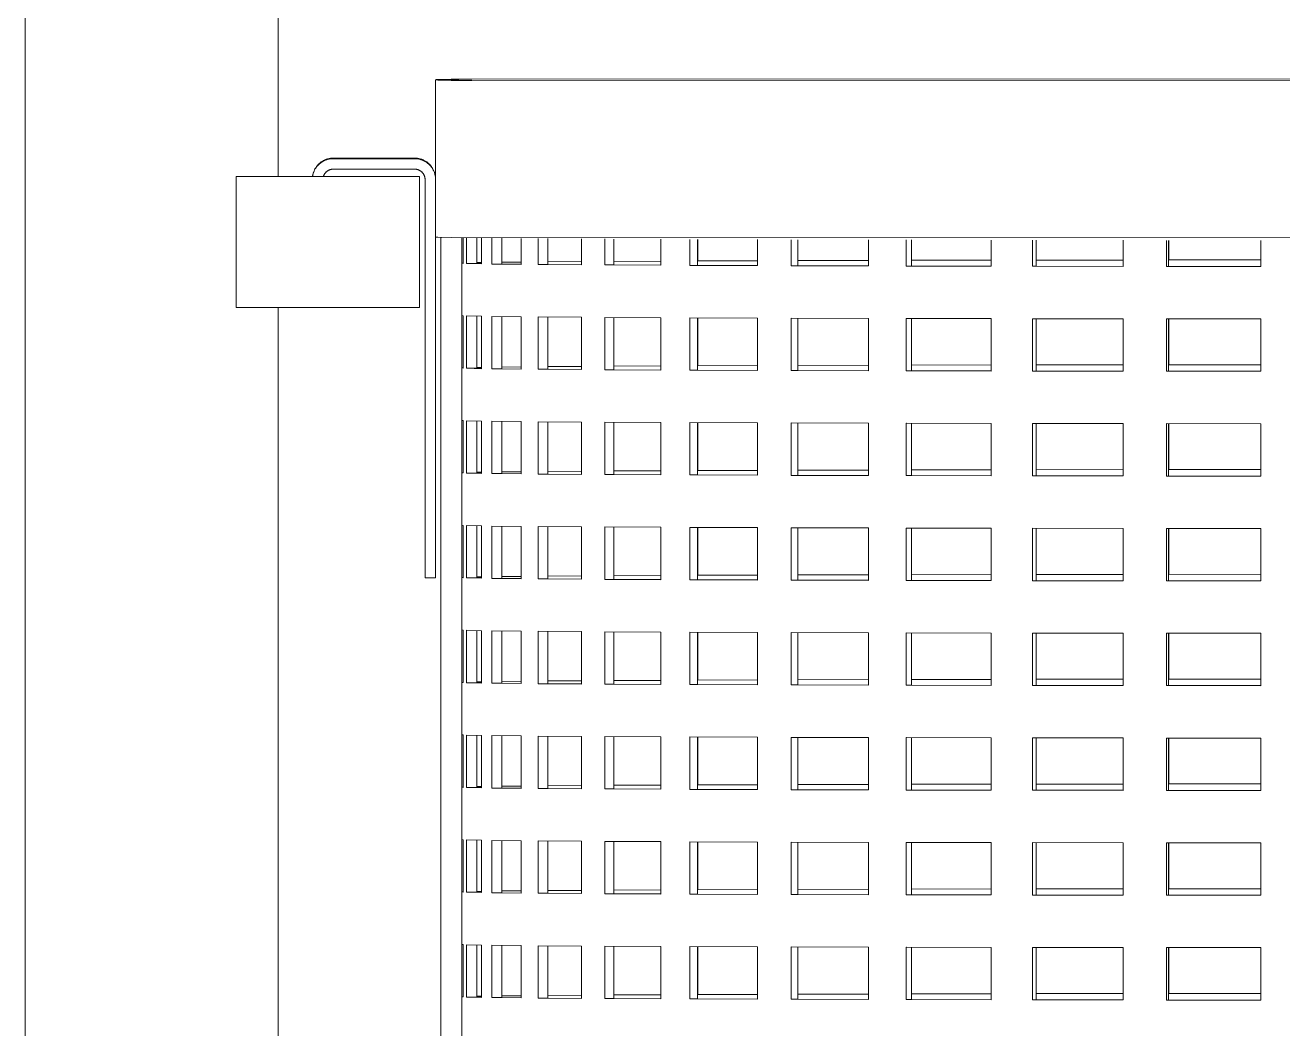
# Model space of a CAD drawing. Header units: inches. Extents: x -12 to 136, y -5 to 104.
# Drawn here: x -4.65 to 4.79, y 78.29 to 85.83 of the extents above; entities that cross this region are included whole.
import ezdxf

# ---------------------------------------------------------------- set-up
doc = ezdxf.new("R2010")
doc.units = ezdxf.units.IN
doc.layers.add('ZANO_R', color=7, linetype='Continuous', lineweight=0)

msp = doc.modelspace()

# ---------------------------------------------------------------- linework, layer by layer
at = {"layer": 'ZANO_R'}
for p, q in [((-4.65375, 82.31088), (-4.65375, 87.41427)), ((-2.75216, 86.60083), (-2.75216, 84.69772)), ((-1.57101, 85.42378), (-1.5708, 85.42392)), ((-1.57101, 85.42363), (-1.57101, 85.42378)), ((-1.57101, 85.42378), (-1.41353, 85.42378)), ((-1.41353, 85.42364), (-1.57101, 85.42363)), ((-1.57101, 85.42363), (-1.57101, 84.67698)), ((-1.5708, 85.42349), (-1.57101, 85.42363)), ((-1.5708, 85.42392), (-1.57037, 85.42407)), ((-1.57037, 85.42335), (-1.5708, 85.42349)), ((-1.57037, 85.42407), (-1.56973, 85.42421)), ((-1.56973, 85.42321), (-1.57037, 85.42335)), ((-1.56973, 85.42421), (-1.56888, 85.42435)), ((-1.56888, 85.42307), (-1.56973, 85.42321)), ((-1.56888, 85.42435), (-1.56781, 85.42449)), ((-1.56781, 85.42292), (-1.56888, 85.42307)), ((-1.56781, 85.42449), (-1.56652, 85.42464)), ((-1.56652, 85.42278), (-1.56781, 85.42292)), ((-1.56652, 85.42464), (-1.56329, 85.42492)), ((-1.56329, 85.42249), (-1.56652, 85.42278)), ((-1.56329, 85.42492), (-1.55417, 85.4255)), ((-1.55417, 85.42191), (-1.56329, 85.42249)), ((-1.55417, 85.4255), (-1.45259, 85.42844)), ((-1.45259, 85.41897), (-1.55417, 85.42191)), ((-1.45259, 85.42844), (11.72561, 85.43314)), ((11.72561, 85.41428), (-1.45259, 85.41897)), ((-1.41353, 85.42378), (-1.41332, 85.42392)), ((-1.41353, 85.42364), (-1.41353, 85.42378)), ((-1.41332, 85.4235), (-1.41353, 85.42364)), ((-1.41332, 85.42392), (-1.41291, 85.42406)), ((-1.41291, 85.42336), (-1.41332, 85.4235)), ((-1.41291, 85.42406), (-1.41228, 85.4242)), ((-1.41228, 85.42322), (-1.41291, 85.42336)), ((-1.41228, 85.4242), (-1.41145, 85.42434)), ((-1.41145, 85.42308), (-1.41228, 85.42322)), ((-1.41145, 85.42434), (-1.4104, 85.42447)), ((-1.4104, 85.42294), (-1.41145, 85.42308)), ((-1.4104, 85.42447), (-1.40915, 85.42461)), ((-1.40915, 85.4228), (-1.4104, 85.42294)), ((-1.40915, 85.42461), (-1.40599, 85.4249)), ((-1.40599, 85.42252), (-1.40915, 85.4228)), ((-1.40599, 85.4249), (-1.39707, 85.42546)), ((-1.39707, 85.42196), (-1.40599, 85.42252)), ((-1.39707, 85.42546), (-1.29781, 85.42833)), ((-1.29781, 85.41908), (-1.39707, 85.42196)), ((-1.29781, 85.42833), (11.57916, 85.43292)), ((11.57916, 85.41449), (-1.29781, 85.41908)), ((-2.35498, 84.83452), (-2.36036, 84.83387)), ((-2.34958, 84.83498), (-2.35498, 84.83452)), ((-2.34417, 84.83526), (-2.34958, 84.83498)), ((-2.33876, 84.83536), (-2.34417, 84.83526)), ((-1.72852, 84.83536), (-2.33876, 84.83536)), ((-2.33876, 84.83536), (-2.33876, 84.83096)), ((-1.72852, 84.83096), (-1.72852, 84.83536)), ((-1.72852, 84.83536), (-1.7231, 84.83526)), ((-1.7231, 84.83526), (-1.71769, 84.83498)), ((-1.71769, 84.83498), (-1.71229, 84.83452)), ((-1.71229, 84.83452), (-1.70691, 84.83387)), ((-2.48152, 84.74437), (-2.48372, 84.73942)), ((-2.47949, 84.74416), (-2.48185, 84.73926)), ((-2.47914, 84.74924), (-2.48152, 84.74437)), ((-2.47696, 84.74898), (-2.47949, 84.74416)), ((-2.47661, 84.75402), (-2.47914, 84.74924)), ((-2.47427, 84.75371), (-2.47696, 84.74898)), ((-2.47391, 84.75872), (-2.47661, 84.75402)), ((-2.47142, 84.75834), (-2.47427, 84.75371)), ((-2.47105, 84.76331), (-2.47391, 84.75872)), ((-2.46841, 84.76287), (-2.47142, 84.75834)), ((-2.46803, 84.76781), (-2.47105, 84.76331)), ((-2.46525, 84.76729), (-2.46841, 84.76287)), ((-2.46486, 84.7722), (-2.46803, 84.76781)), ((-2.46193, 84.77161), (-2.46525, 84.76729)), ((-2.46155, 84.77648), (-2.46486, 84.7722)), ((-2.45847, 84.7758), (-2.46193, 84.77161)), ((-2.45808, 84.78065), (-2.46155, 84.77648)), ((-2.45487, 84.77987), (-2.45847, 84.7758)), ((-2.45448, 84.78469), (-2.45808, 84.78065)), ((-2.45112, 84.78382), (-2.45487, 84.77987)), ((-2.45074, 84.78861), (-2.45448, 84.78469)), ((-2.44724, 84.78764), (-2.45112, 84.78382)), ((-2.44686, 84.79239), (-2.45074, 84.78861)), ((-2.44324, 84.79131), (-2.44724, 84.78764)), ((-2.44286, 84.79604), (-2.44686, 84.79239)), ((-2.43911, 84.79485), (-2.44324, 84.79131)), ((-2.43874, 84.79955), (-2.44286, 84.79604)), ((-2.43485, 84.79824), (-2.43911, 84.79485)), ((-2.43449, 84.80292), (-2.43874, 84.79955)), ((-2.43049, 84.80149), (-2.43485, 84.79824)), ((-2.43014, 84.80613), (-2.43449, 84.80292)), ((-2.42601, 84.80458), (-2.43049, 84.80149)), ((-2.42567, 84.8092), (-2.43014, 84.80613)), ((-2.42143, 84.80752), (-2.42601, 84.80458)), ((-2.42111, 84.81211), (-2.42567, 84.8092)), ((-2.41675, 84.81029), (-2.42143, 84.80752)), ((-2.41644, 84.81486), (-2.42111, 84.81211)), ((-2.41198, 84.8129), (-2.41675, 84.81029)), ((-2.41169, 84.81745), (-2.41644, 84.81486)), ((-2.40712, 84.81535), (-2.41198, 84.8129)), ((-2.40684, 84.81988), (-2.41169, 84.81745)), ((-2.40218, 84.81762), (-2.40712, 84.81535)), ((-2.40192, 84.82213), (-2.40684, 84.81988)), ((-2.39717, 84.81973), (-2.40218, 84.81762)), ((-2.39692, 84.82422), (-2.40192, 84.82213)), ((-2.39208, 84.82166), (-2.39717, 84.81973)), ((-2.39186, 84.82613), (-2.39692, 84.82422)), ((-2.38693, 84.82341), (-2.39208, 84.82166)), ((-2.38673, 84.82787), (-2.39186, 84.82613)), ((-2.38173, 84.82499), (-2.38693, 84.82341)), ((-2.38154, 84.82943), (-2.38673, 84.82787)), ((-2.38177, 84.73943), (-2.37951, 84.74086)), ((-2.37647, 84.82638), (-2.38173, 84.82499)), ((-2.37631, 84.83081), (-2.38154, 84.82943)), ((-2.37951, 84.74086), (-2.37719, 84.7422)), ((-2.37719, 84.7422), (-2.37484, 84.74347)), ((-2.37117, 84.82759), (-2.37647, 84.82638)), ((-2.37103, 84.83202), (-2.37631, 84.83081)), ((-2.37484, 84.74347), (-2.37244, 84.74466)), ((-2.37244, 84.74466), (-2.37, 84.74576)), ((-2.36582, 84.82862), (-2.37117, 84.82759)), ((-2.36571, 84.83303), (-2.37103, 84.83202)), ((-2.37, 84.74576), (-2.36752, 84.74678)), ((-2.36752, 84.74678), (-2.36502, 84.74771)), ((-2.36045, 84.82946), (-2.36582, 84.82862)), ((-2.36036, 84.83387), (-2.36571, 84.83303)), ((-2.36502, 84.74771), (-2.36248, 84.74856)), ((-2.36248, 84.74856), (-2.35991, 84.74933)), ((-2.35505, 84.83012), (-2.36045, 84.82946)), ((-2.35991, 84.74933), (-2.35732, 84.75)), ((-2.35732, 84.75), (-2.35471, 84.75059)), ((-2.34963, 84.83058), (-2.35505, 84.83012)), ((-2.35471, 84.75059), (-2.35208, 84.75109)), ((-2.35208, 84.75109), (-2.34943, 84.75149)), ((-2.3442, 84.83087), (-2.34963, 84.83058)), ((-2.34943, 84.75149), (-2.34678, 84.75181)), ((-2.34678, 84.75181), (-2.34411, 84.75204)), ((-2.33876, 84.83096), (-2.3442, 84.83087)), ((-2.34411, 84.75204), (-2.34144, 84.75217)), ((-2.34144, 84.75217), (-2.33876, 84.75222)), ((-2.33876, 84.83096), (-1.72852, 84.83096)), ((-1.72852, 84.75222), (-2.33876, 84.75222)), ((-1.72852, 84.83096), (-1.72314, 84.83087)), ((-1.72583, 84.75217), (-1.72852, 84.75222)), ((-1.72315, 84.75204), (-1.72583, 84.75217)), ((-1.72047, 84.75181), (-1.72315, 84.75204)), ((-1.72314, 84.83087), (-1.71777, 84.83059)), ((-1.7178, 84.75149), (-1.72047, 84.75181)), ((-1.71514, 84.75108), (-1.7178, 84.75149)), ((-1.71777, 84.83059), (-1.71242, 84.83013)), ((-1.7125, 84.75057), (-1.71514, 84.75108)), ((-1.70988, 84.74998), (-1.7125, 84.75057)), ((-1.71242, 84.83013), (-1.70708, 84.82949)), ((-1.70728, 84.7493), (-1.70988, 84.74998)), ((-1.7047, 84.74853), (-1.70728, 84.7493)), ((-1.70708, 84.82949), (-1.70176, 84.82867)), ((-1.70691, 84.83387), (-1.70156, 84.83303)), ((-1.70215, 84.74767), (-1.7047, 84.74853)), ((-1.69963, 84.74673), (-1.70215, 84.74767)), ((-1.70176, 84.82867), (-1.69648, 84.82767)), ((-1.70156, 84.83303), (-1.69623, 84.83201)), ((-1.69715, 84.7457), (-1.69963, 84.74673)), ((-1.6947, 84.74459), (-1.69715, 84.7457)), ((-1.69648, 84.82767), (-1.69124, 84.82648)), ((-1.69623, 84.83201), (-1.69095, 84.83081)), ((-1.6923, 84.74339), (-1.6947, 84.74459)), ((-1.68993, 84.74212), (-1.6923, 84.74339)), ((-1.69124, 84.82648), (-1.68603, 84.82512)), ((-1.69095, 84.83081), (-1.68571, 84.82943)), ((-1.68761, 84.74076), (-1.68993, 84.74212)), ((-1.68534, 84.73932), (-1.68761, 84.74076)), ((-1.68603, 84.82512), (-1.68088, 84.82358)), ((-1.68571, 84.82943), (-1.68052, 84.82786)), ((-1.68088, 84.82358), (-1.67578, 84.82187)), ((-1.68052, 84.82786), (-1.67539, 84.82612)), ((-1.67578, 84.82187), (-1.67075, 84.81998)), ((-1.67539, 84.82612), (-1.67032, 84.82421)), ((-1.67075, 84.81998), (-1.66578, 84.81792)), ((-1.67032, 84.82421), (-1.66532, 84.82212)), ((-1.66578, 84.81792), (-1.66089, 84.8157)), ((-1.66532, 84.82212), (-1.66039, 84.81986)), ((-1.66089, 84.8157), (-1.65607, 84.8133)), ((-1.66039, 84.81986), (-1.65555, 84.81743)), ((-1.65607, 84.8133), (-1.65134, 84.81075)), ((-1.65555, 84.81743), (-1.65079, 84.81484)), ((-1.65134, 84.81075), (-1.6467, 84.80803)), ((-1.65079, 84.81484), (-1.64613, 84.81208)), ((-1.6467, 84.80803), (-1.64215, 84.80516)), ((-1.64613, 84.81208), (-1.64156, 84.80917)), ((-1.64215, 84.80516), (-1.6377, 84.80214)), ((-1.64156, 84.80917), (-1.63709, 84.8061)), ((-1.6377, 84.80214), (-1.63337, 84.79896)), ((-1.63709, 84.8061), (-1.63273, 84.80288)), ((-1.63337, 84.79896), (-1.62914, 84.79564)), ((-1.63273, 84.80288), (-1.62849, 84.79951)), ((-1.62914, 84.79564), (-1.62502, 84.79218)), ((-1.62849, 84.79951), (-1.62436, 84.79599)), ((-1.62502, 84.79218), (-1.62103, 84.78857)), ((-1.62436, 84.79599), (-1.62036, 84.79234)), ((-1.62103, 84.78857), (-1.61717, 84.78484)), ((-1.62036, 84.79234), (-1.61649, 84.78855)), ((-1.61717, 84.78484), (-1.61343, 84.78097)), ((-1.61649, 84.78855), (-1.61275, 84.78463)), ((-1.61343, 84.78097), (-1.60983, 84.77698)), ((-1.61275, 84.78463), (-1.60914, 84.78058)), ((-1.60983, 84.77698), (-1.60636, 84.77286)), ((-1.60914, 84.78058), (-1.60568, 84.77641)), ((-1.60636, 84.77286), (-1.60304, 84.76864)), ((-1.60568, 84.77641), (-1.60236, 84.77213)), ((-1.60304, 84.76864), (-1.59986, 84.7643)), ((-1.60236, 84.77213), (-1.59919, 84.76773)), ((-1.59986, 84.7643), (-1.59684, 84.75985)), ((-1.59919, 84.76773), (-1.59618, 84.76323)), ((-1.59684, 84.75985), (-1.59397, 84.7553)), ((-1.59618, 84.76323), (-1.59332, 84.75863)), ((-1.59397, 84.7553), (-1.59125, 84.75066)), ((-1.59332, 84.75863), (-1.59062, 84.75393)), ((-1.59125, 84.75066), (-1.5887, 84.74593)), ((-1.59062, 84.75393), (-1.58809, 84.74914)), ((-1.5887, 84.74593), (-1.5863, 84.74112)), ((-1.58809, 84.74914), (-1.58572, 84.74426)), ((-1.5863, 84.74112), (-1.58408, 84.73622)), ((-1.58572, 84.74426), (-1.58352, 84.73931)), ((-1.8486, 84.69772), (-3.06908, 84.69772)), ((-3.06908, 83.71347), (-3.06908, 84.69772)), ((-2.49421, 84.70308), (-2.49499, 84.69772)), ((-2.49343, 84.70308), (-2.49436, 84.69772)), ((-2.49325, 84.70841), (-2.49421, 84.70308)), ((-2.49232, 84.70841), (-2.49343, 84.70308)), ((-2.49211, 84.71371), (-2.49325, 84.70841)), ((-2.49102, 84.71369), (-2.49232, 84.70841)), ((-2.49079, 84.71896), (-2.49211, 84.71371)), ((-2.48954, 84.71892), (-2.49102, 84.71369)), ((-2.48929, 84.72416), (-2.49079, 84.71896)), ((-2.48788, 84.7241), (-2.48954, 84.71892)), ((-2.4876, 84.72931), (-2.48929, 84.72416)), ((-2.48605, 84.72922), (-2.48788, 84.7241)), ((-2.48575, 84.7344), (-2.4876, 84.72931)), ((-2.48403, 84.73428), (-2.48605, 84.72922)), ((-2.48372, 84.73942), (-2.48575, 84.7344)), ((-2.48185, 84.73926), (-2.48403, 84.73428)), ((-2.41368, 84.69772), (-2.41281, 84.70026)), ((-2.41281, 84.70026), (-2.41186, 84.70276)), ((-2.41186, 84.70276), (-2.41082, 84.70523)), ((-2.41082, 84.70523), (-2.4097, 84.70766)), ((-2.4097, 84.70766), (-2.40849, 84.71005)), ((-2.40849, 84.71005), (-2.40721, 84.7124)), ((-2.40721, 84.7124), (-2.40585, 84.7147)), ((-2.40585, 84.7147), (-2.40441, 84.71696)), ((-2.40441, 84.71696), (-2.40289, 84.71916)), ((-2.40289, 84.71916), (-2.4013, 84.72132)), ((-2.4013, 84.72132), (-2.39964, 84.72341)), ((-2.39964, 84.72341), (-2.39791, 84.72545)), ((-2.39791, 84.72545), (-2.39611, 84.72744)), ((-2.39611, 84.72744), (-2.39424, 84.72935)), ((-2.39424, 84.72935), (-2.39231, 84.73121)), ((-2.39231, 84.73121), (-2.39032, 84.73299)), ((-2.39032, 84.73299), (-2.38827, 84.73471)), ((-2.38827, 84.73471), (-2.38616, 84.73636)), ((-2.38616, 84.73636), (-2.38399, 84.73793)), ((-2.38399, 84.73793), (-2.38177, 84.73943)), ((-1.69112, 84.69772), (-1.8486, 84.69772)), ((-1.69112, 84.69772), (-1.69112, 83.71347)), ((-1.68311, 84.73781), (-1.68534, 84.73932)), ((-1.68094, 84.73622), (-1.68311, 84.73781)), ((-1.67883, 84.73456), (-1.68094, 84.73622)), ((-1.67677, 84.73283), (-1.67883, 84.73456)), ((-1.67478, 84.73103), (-1.67677, 84.73283)), ((-1.67284, 84.72916), (-1.67478, 84.73103)), ((-1.67097, 84.72722), (-1.67284, 84.72916)), ((-1.66917, 84.72523), (-1.67097, 84.72722)), ((-1.66744, 84.72317), (-1.66917, 84.72523)), ((-1.66578, 84.72106), (-1.66744, 84.72317)), ((-1.66419, 84.71889), (-1.66578, 84.72106)), ((-1.66268, 84.71667), (-1.66419, 84.71889)), ((-1.66124, 84.71439), (-1.66268, 84.71667)), ((-1.65989, 84.71207), (-1.66124, 84.71439)), ((-1.65861, 84.70971), (-1.65989, 84.71207)), ((-1.65741, 84.7073), (-1.65861, 84.70971)), ((-1.6563, 84.70485), (-1.65741, 84.7073)), ((-1.65527, 84.70237), (-1.6563, 84.70485)), ((-1.65433, 84.69985), (-1.65527, 84.70237)), ((-1.65347, 84.6973), (-1.65433, 84.69985)), ((-1.6527, 84.69472), (-1.65347, 84.6973)), ((-1.65202, 84.69212), (-1.6527, 84.69472)), ((-1.65143, 84.6895), (-1.65202, 84.69212)), ((-1.65093, 84.68686), (-1.65143, 84.6895)), ((-1.65051, 84.6842), (-1.65093, 84.68686)), ((-1.65019, 84.68153), (-1.65051, 84.6842)), ((-1.64996, 84.67885), (-1.65019, 84.68153)), ((-1.64983, 84.67617), (-1.64996, 84.67885)), ((-1.64978, 84.67348), (-1.64983, 84.67617)), ((-1.64978, 81.68136), (-1.64978, 84.67348)), ((-1.58408, 84.73622), (-1.58202, 84.73125)), ((-1.58352, 84.73931), (-1.58149, 84.73428)), ((-1.58202, 84.73125), (-1.58013, 84.72622)), ((-1.58149, 84.73428), (-1.57964, 84.72919)), ((-1.58013, 84.72622), (-1.57842, 84.72112)), ((-1.57964, 84.72919), (-1.57796, 84.72404)), ((-1.57842, 84.72112), (-1.57688, 84.71597)), ((-1.57796, 84.72404), (-1.57646, 84.71883)), ((-1.57688, 84.71597), (-1.57552, 84.71077)), ((-1.57646, 84.71883), (-1.57514, 84.71357)), ((-1.57552, 84.71077), (-1.57433, 84.70552)), ((-1.57514, 84.71357), (-1.574, 84.70828)), ((-1.57433, 84.70552), (-1.57333, 84.70024)), ((-1.574, 84.70828), (-1.57305, 84.70294)), ((-1.57333, 84.70024), (-1.57251, 84.69492)), ((-1.57305, 84.70294), (-1.57228, 84.69758)), ((-1.57251, 84.69492), (-1.57187, 84.68959)), ((-1.57228, 84.69758), (-1.57169, 84.69219)), ((-1.57187, 84.68959), (-1.57141, 84.68423)), ((-1.57169, 84.69219), (-1.57129, 84.68679)), ((-1.57141, 84.68423), (-1.57113, 84.67886)), ((-1.57129, 84.68679), (-1.57108, 84.68137)), ((-1.57113, 84.67886), (-1.57104, 84.67348)), ((-1.57104, 84.67348), (-1.57104, 81.68136)), ((-1.57101, 84.24253), (-1.5708, 84.24239)), ((-1.5708, 84.24239), (-1.57037, 84.24225)), ((-1.57037, 84.24225), (-1.56973, 84.24211)), ((-1.56973, 84.24211), (-1.56888, 84.24197)), ((-1.56888, 84.24197), (-1.56781, 84.24182)), ((-1.56781, 84.24182), (-1.56652, 84.24168)), ((-1.56652, 84.24168), (-1.56329, 84.24139)), ((-1.56329, 84.24139), (-1.55417, 84.24081)), ((-1.55417, 84.24081), (-1.45259, 84.23787)), ((-1.53167, 84.23987), (-1.53167, 84.23968)), ((-1.53167, 84.23968), (-1.5259, 84.23968)), ((-1.53167, 84.23968), (-1.53167, 70.85388)), ((-1.45259, 84.23787), (11.72561, 84.23318)), ((-1.37419, 70.85388), (-1.37419, 84.23652)), ((-1.36461, 84.23638), (-1.36461, 84.04443)), ((-1.33844, 84.04319), (-1.33844, 84.236)), ((-1.26012, 84.04322), (-1.26012, 84.23499)), ((-1.26001, 84.23499), (-1.26001, 84.0483)), ((-1.22632, 84.2346), (-1.22632, 84.04055)), ((-1.14841, 84.03934), (-1.14841, 84.23377)), ((-1.07233, 84.03942), (-1.07233, 84.23303)), ((-1.07204, 84.23303), (-1.07204, 84.0521)), ((-0.92688, 84.23178), (-0.92688, 84.03681)), ((-0.79914, 84.03566), (-0.79914, 84.23082)), ((-0.72717, 84.03578), (-0.72717, 84.23031)), ((-0.72672, 84.23031), (-0.72672, 84.05574)), ((-0.47364, 84.22873), (-0.47364, 84.03328)), ((-0.29923, 84.03222), (-0.29923, 84.22777)), ((-0.23314, 84.03238), (-0.23314, 84.22743)), ((-0.23253, 84.22742), (-0.23253, 84.05914)), ((0.12222, 84.22577), (0.12222, 84.03006)), ((0.33902, 84.02912), (0.33902, 84.22489)), ((0.3976, 84.02931), (0.3976, 84.22466)), ((0.39834, 84.22466), (0.39834, 84.06221)), ((0.84604, 84.22311), (0.84604, 84.02723)), ((1.09988, 84.02642), (1.09988, 84.22234)), ((1.14952, 84.02665), (1.14952, 84.2222)), ((1.15038, 84.22219), (1.15038, 84.06487)), ((1.67999, 84.22084), (1.67999, 84.02485)), ((1.96463, 84.0242), (1.96463, 84.22021)), ((2.00409, 84.02446), (2.00409, 84.22013)), ((2.00505, 84.22013), (2.00505, 84.06706)), ((2.60354, 84.21904), (2.60354, 84.02299)), ((2.91197, 84.02252), (2.91197, 84.21858)), ((2.94028, 84.02279), (2.94028, 84.21855)), ((2.94132, 84.21854), (2.94132, 84.06873)), ((3.59395, 84.21779), (3.59395, 84.02169)), ((3.91857, 84.0214), (3.91857, 84.2175)), ((3.93504, 84.02169), (3.93504, 84.21749)), ((3.93613, 84.21749), (3.93613, 84.06983)), ((4.62683, 84.2171), (4.62683, 84.02098)), ((-1.37416, 84.04583), (-1.36455, 84.04709)), ((-1.37416, 84.04583), (-1.36461, 84.04583)), ((-1.36461, 84.04443), (-1.37416, 84.04569)), ((-1.36461, 84.04569), (-1.37416, 84.04569)), ((-1.33844, 84.04319), (-1.26012, 84.04322)), ((-1.22632, 84.04055), (-1.33844, 84.04319)), ((-1.22632, 84.04221), (-1.26012, 84.04322)), ((-1.26001, 84.05034), (-1.22632, 84.05096)), ((-1.26001, 84.0483), (-1.22632, 84.04931)), ((-1.14841, 84.03934), (-1.07233, 84.03942)), ((-1.14841, 84.03934), (-0.92688, 84.03681)), ((-0.92688, 84.03766), (-1.07233, 84.03942)), ((-1.07204, 84.05316), (-0.92688, 84.05471)), ((-1.07204, 84.0521), (-0.92688, 84.05386)), ((-0.79914, 84.03566), (-0.72717, 84.03578)), ((-0.47364, 84.03328), (-0.79914, 84.03566)), ((-0.47364, 84.03388), (-0.72717, 84.03578)), ((-0.72672, 84.05645), (-0.47364, 84.05824)), ((-0.72672, 84.05574), (-0.47364, 84.05764)), ((-0.29923, 84.03222), (-0.23314, 84.03238)), ((0.12222, 84.03006), (-0.29923, 84.03222)), ((0.12222, 84.03053), (-0.23314, 84.03238)), ((-0.23253, 84.05967), (0.12222, 84.06145)), ((-0.23253, 84.05914), (0.12222, 84.06099)), ((0.33902, 84.02912), (0.3976, 84.02931)), ((0.84604, 84.02723), (0.33902, 84.02912)), ((0.84604, 84.02763), (0.3976, 84.02931)), ((0.84604, 84.06429), (0.39834, 84.06264)), ((0.39834, 84.06221), (0.84604, 84.06389)), ((1.09988, 84.02642), (1.14952, 84.02665)), ((1.67999, 84.02485), (1.09988, 84.02642)), ((1.67999, 84.0252), (1.14952, 84.02665)), ((1.15038, 84.06524), (1.67999, 84.06666)), ((1.15038, 84.06487), (1.67999, 84.06631)), ((1.96463, 84.0242), (2.00409, 84.02446)), ((2.60354, 84.02299), (1.96463, 84.0242)), ((2.60354, 84.02331), (2.00409, 84.02446)), ((2.00505, 84.0674), (2.60354, 84.06852)), ((2.00505, 84.06706), (2.60354, 84.0682)), ((2.91197, 84.02252), (2.94028, 84.02279)), ((3.59395, 84.02169), (2.91197, 84.02252)), ((3.59395, 84.022), (2.94028, 84.02279)), ((2.94132, 84.06904), (3.59395, 84.06982)), ((2.94132, 84.06873), (3.59395, 84.06952)), ((3.91857, 84.0214), (3.93504, 84.02169)), ((4.62683, 84.02098), (3.91857, 84.0214)), ((4.62683, 84.02128), (3.93504, 84.02169)), ((3.93613, 84.07013), (4.62683, 84.07053)), ((3.93613, 84.06983), (4.62683, 84.07024)), ((-3.06908, 83.71347), (-1.8486, 83.71347)), ((-2.75216, 83.71347), (-2.75216, 74.2646)), ((-1.69112, 83.71347), (-1.8486, 83.71347)), ((-1.37416, 83.65199), (-1.36461, 83.65073)), ((-1.36461, 83.65073), (-1.36461, 83.25703)), ((-1.33844, 83.25579), (-1.33844, 83.64949)), ((-1.22632, 83.64685), (-1.33844, 83.64949)), ((-1.26012, 83.25582), (-1.26012, 83.64748)), ((-1.26001, 83.64748), (-1.26001, 83.2609)), ((-1.22632, 83.64685), (-1.22632, 83.25315)), ((-1.14841, 83.25194), (-1.14841, 83.64564)), ((-0.92688, 83.64311), (-1.14841, 83.64564)), ((-1.07233, 83.25202), (-1.07233, 83.64466)), ((-1.07204, 83.64466), (-1.07204, 83.2647)), ((-0.92688, 83.64311), (-0.92688, 83.24941)), ((-0.79914, 83.24826), (-0.79914, 83.64196)), ((-0.79914, 83.64196), (-0.47364, 83.63958)), ((-0.72717, 83.24838), (-0.72717, 83.64137)), ((-0.72672, 83.64137), (-0.72672, 83.26834)), ((-0.47364, 83.63958), (-0.47364, 83.24588)), ((-0.29923, 83.24482), (-0.29923, 83.63852)), ((-0.29923, 83.63852), (0.12222, 83.63636)), ((-0.23314, 83.24498), (-0.23314, 83.63815)), ((-0.23253, 83.63814), (-0.23253, 83.27174)), ((0.12222, 83.63636), (0.12222, 83.24266)), ((0.33902, 83.24172), (0.33902, 83.63542)), ((0.33902, 83.63542), (0.84604, 83.63353)), ((0.3976, 83.24191), (0.3976, 83.63518)), ((0.39834, 83.63517), (0.39834, 83.27481)), ((0.84604, 83.63353), (0.84604, 83.23983)), ((1.09988, 83.23902), (1.09988, 83.63272)), ((1.09988, 83.63272), (1.10075, 83.63272)), ((1.67999, 83.63115), (1.10075, 83.63272)), ((1.14952, 83.23925), (1.14952, 83.63257)), ((1.15038, 83.63257), (1.15038, 83.27747)), ((1.67999, 83.63115), (1.67999, 83.23745)), ((1.96463, 83.2368), (1.96463, 83.6305)), ((1.96463, 83.6305), (1.9656, 83.6305)), ((2.60354, 83.62929), (1.9656, 83.6305)), ((2.00409, 83.23706), (2.00409, 83.63042)), ((2.00505, 83.63042), (2.00505, 83.27966)), ((2.60354, 83.62929), (2.60354, 83.23559)), ((2.91197, 83.23512), (2.91197, 83.62882)), ((2.91197, 83.62882), (3.59395, 83.62799)), ((2.94028, 83.23539), (2.94028, 83.62878)), ((2.94132, 83.62878), (2.94132, 83.28133)), ((3.59395, 83.62799), (3.59395, 83.23429)), ((3.91857, 83.234), (3.91857, 83.6277)), ((4.62683, 83.62728), (3.91857, 83.6277)), ((3.93504, 83.23429), (3.93504, 83.62769)), ((3.93613, 83.62769), (3.93613, 83.28243)), ((4.62683, 83.62728), (4.62683, 83.23358)), ((-1.37416, 83.25843), (-1.36455, 83.25969)), ((-1.37416, 83.25843), (-1.36461, 83.25843)), ((-1.36461, 83.25703), (-1.37416, 83.25829)), ((-1.36461, 83.25829), (-1.37416, 83.25829)), ((-1.33844, 83.25579), (-1.26012, 83.25582)), ((-1.22632, 83.25315), (-1.33844, 83.25579)), ((-1.22632, 83.25481), (-1.26012, 83.25582)), ((-1.26001, 83.26294), (-1.22632, 83.26356)), ((-1.26001, 83.2609), (-1.22632, 83.26191)), ((-1.14841, 83.25194), (-1.07233, 83.25202)), ((-1.14841, 83.25194), (-0.92688, 83.24941)), ((-0.92688, 83.25026), (-1.07233, 83.25202)), ((-1.07204, 83.26576), (-0.92688, 83.26731)), ((-1.07204, 83.2647), (-0.92688, 83.26646)), ((-0.79914, 83.24826), (-0.72717, 83.24838)), ((-0.47364, 83.24588), (-0.79914, 83.24826)), ((-0.47364, 83.24648), (-0.72717, 83.24838)), ((-0.72672, 83.26905), (-0.47364, 83.27084)), ((-0.72672, 83.26834), (-0.47364, 83.27024)), ((-0.29923, 83.24482), (-0.23314, 83.24498)), ((0.12222, 83.24266), (-0.29923, 83.24482)), ((0.12222, 83.24313), (-0.23314, 83.24498)), ((-0.23253, 83.27227), (0.12222, 83.27405)), ((-0.23253, 83.27174), (0.12222, 83.27359)), ((0.33902, 83.24172), (0.3976, 83.24191)), ((0.84604, 83.23983), (0.33902, 83.24172)), ((0.84604, 83.24023), (0.3976, 83.24191)), ((0.84604, 83.27689), (0.39834, 83.27524)), ((0.39834, 83.27481), (0.84604, 83.27649)), ((1.09988, 83.23902), (1.14952, 83.23925)), ((1.67999, 83.23745), (1.09988, 83.23902)), ((1.67999, 83.2378), (1.14952, 83.23925)), ((1.15038, 83.27784), (1.67999, 83.27926)), ((1.15038, 83.27747), (1.67999, 83.27891)), ((1.96463, 83.2368), (2.00409, 83.23706)), ((2.60354, 83.23559), (1.96463, 83.2368)), ((2.60354, 83.23591), (2.00409, 83.23706)), ((2.00505, 83.28), (2.60354, 83.28112)), ((2.00505, 83.27966), (2.60354, 83.2808)), ((2.91197, 83.23512), (2.94028, 83.23539)), ((3.59395, 83.23429), (2.91197, 83.23512)), ((3.59395, 83.2346), (2.94028, 83.23539)), ((2.94132, 83.28164), (3.59395, 83.28242)), ((2.94132, 83.28133), (3.59395, 83.28212)), ((3.91857, 83.234), (3.93504, 83.23429)), ((4.62683, 83.23358), (3.91857, 83.234)), ((4.62683, 83.23388), (3.93504, 83.23429)), ((3.93613, 83.28273), (4.62683, 83.28313)), ((3.93613, 83.28243), (4.62683, 83.28284)), ((-1.37416, 82.86459), (-1.36461, 82.86333)), ((-1.36461, 82.86333), (-1.36461, 82.46963)), ((-1.33844, 82.46839), (-1.33844, 82.86209)), ((-1.33844, 82.86209), (-1.33833, 82.86208)), ((-1.22632, 82.85945), (-1.33833, 82.86208)), ((-1.26012, 82.46842), (-1.26012, 82.86008)), ((-1.26001, 82.86008), (-1.26001, 82.4735)), ((-1.22632, 82.85945), (-1.22632, 82.46575)), ((-1.14841, 82.46454), (-1.14841, 82.85824)), ((-1.14841, 82.85824), (-1.14813, 82.85824)), ((-0.92688, 82.85571), (-1.14813, 82.85824)), ((-1.07233, 82.46462), (-1.07233, 82.85726)), ((-1.07204, 82.85726), (-1.07204, 82.4773)), ((-0.92688, 82.85571), (-0.92688, 82.46201)), ((-0.79914, 82.46086), (-0.79914, 82.85456)), ((-0.79914, 82.85456), (-0.47364, 82.85218)), ((-0.72717, 82.46098), (-0.72717, 82.85397)), ((-0.72672, 82.85397), (-0.72672, 82.48094)), ((-0.47364, 82.85218), (-0.47364, 82.45848)), ((-0.29923, 82.45742), (-0.29923, 82.85112)), ((-0.29923, 82.85112), (0.12222, 82.84896)), ((-0.23314, 82.45758), (-0.23314, 82.85075)), ((-0.23253, 82.85074), (-0.23253, 82.48434)), ((0.12222, 82.84896), (0.12222, 82.45526)), ((0.33902, 82.45432), (0.33902, 82.84802)), ((0.33902, 82.84802), (0.84604, 82.84613)), ((0.3976, 82.45451), (0.3976, 82.84778)), ((0.39834, 82.84777), (0.39834, 82.48741)), ((0.84604, 82.84613), (0.84604, 82.45243)), ((1.09988, 82.45162), (1.09988, 82.84532)), ((1.67999, 82.84375), (1.09988, 82.84532)), ((1.14952, 82.45185), (1.14952, 82.84517)), ((1.15038, 82.84517), (1.15038, 82.49007)), ((1.67999, 82.84375), (1.67999, 82.45005)), ((1.96463, 82.4494), (1.96463, 82.8431)), ((1.96463, 82.8431), (1.9656, 82.8431)), ((2.60354, 82.84189), (1.9656, 82.8431)), ((2.00409, 82.44966), (2.00409, 82.84302)), ((2.00505, 82.84302), (2.00505, 82.49226)), ((2.60354, 82.84189), (2.60354, 82.44819)), ((2.91197, 82.44772), (2.91197, 82.84142)), ((2.91197, 82.84142), (3.59395, 82.84059)), ((2.94028, 82.44799), (2.94028, 82.84138)), ((2.94132, 82.84138), (2.94132, 82.49393)), ((3.59395, 82.84059), (3.59395, 82.44689)), ((3.91857, 82.4466), (3.91857, 82.8403)), ((4.62683, 82.83988), (3.91857, 82.8403)), ((3.93504, 82.44689), (3.93504, 82.84029)), ((3.93613, 82.84029), (3.93613, 82.49503)), ((4.62683, 82.83988), (4.62683, 82.44618)), ((-1.37416, 82.47103), (-1.36455, 82.47229)), ((-1.26001, 82.47554), (-1.22632, 82.47616)), ((-1.26001, 82.4735), (-1.22632, 82.47451)), ((-1.07204, 82.47836), (-0.92688, 82.47991)), ((-1.07204, 82.4773), (-0.92688, 82.47906)), ((-0.72672, 82.48165), (-0.47364, 82.48344)), ((-0.72672, 82.48094), (-0.47364, 82.48284)), ((-0.23253, 82.48487), (0.12222, 82.48665)), ((-0.23253, 82.48434), (0.12222, 82.48619)), ((0.84604, 82.48949), (0.39834, 82.48784)), ((0.39834, 82.48741), (0.84604, 82.48909)), ((1.15038, 82.49044), (1.67999, 82.49186)), ((1.15038, 82.49007), (1.67999, 82.49151)), ((2.00505, 82.4926), (2.60354, 82.49372)), ((2.00505, 82.49226), (2.60354, 82.4934)), ((2.94132, 82.49424), (3.59395, 82.49502)), ((2.94132, 82.49393), (3.59395, 82.49472)), ((3.93613, 82.49533), (4.62683, 82.49573)), ((3.93613, 82.49503), (4.62683, 82.49544)), ((-1.37416, 82.47103), (-1.36461, 82.47103)), ((-1.36461, 82.46963), (-1.37416, 82.47089)), ((-1.36461, 82.47089), (-1.37416, 82.47089)), ((-1.33844, 82.46839), (-1.26012, 82.46842)), ((-1.22632, 82.46575), (-1.33844, 82.46839)), ((-1.22632, 82.46741), (-1.26012, 82.46842)), ((-1.14841, 82.46454), (-1.07233, 82.46462)), ((-1.14841, 82.46454), (-0.92688, 82.46201)), ((-0.92688, 82.46286), (-1.07233, 82.46462)), ((-0.79914, 82.46086), (-0.72717, 82.46098)), ((-0.47364, 82.45848), (-0.79914, 82.46086)), ((-0.47364, 82.45908), (-0.72717, 82.46098)), ((-0.29923, 82.45742), (-0.23314, 82.45758)), ((0.12222, 82.45526), (-0.29923, 82.45742)), ((0.12222, 82.45573), (-0.23314, 82.45758)), ((0.33902, 82.45432), (0.3976, 82.45451)), ((0.84604, 82.45243), (0.33902, 82.45432)), ((0.84604, 82.45283), (0.3976, 82.45451)), ((1.09988, 82.45162), (1.14952, 82.45185)), ((1.67999, 82.45005), (1.09988, 82.45162)), ((1.67999, 82.4504), (1.14952, 82.45185)), ((1.96463, 82.4494), (2.00409, 82.44966)), ((2.60354, 82.44819), (1.96463, 82.4494)), ((2.60354, 82.44851), (2.00409, 82.44966)), ((2.91197, 82.44772), (2.94028, 82.44799)), ((3.59395, 82.44689), (2.91197, 82.44772)), ((3.59395, 82.4472), (2.94028, 82.44799)), ((3.91857, 82.4466), (3.93504, 82.44689)), ((4.62683, 82.44618), (3.91857, 82.4466)), ((4.62683, 82.44648), (3.93504, 82.44689)), ((-4.65375, 70.01261), (-4.65375, 82.31088)), ((-1.37416, 82.07719), (-1.36461, 82.07593)), ((-1.36461, 82.07593), (-1.36461, 81.68223)), ((-1.33844, 81.68099), (-1.33844, 82.07469)), ((-1.33844, 82.07469), (-1.33833, 82.07468)), ((-1.22632, 82.07205), (-1.33833, 82.07468)), ((-1.26012, 81.68102), (-1.26012, 82.07268)), ((-1.26001, 82.07268), (-1.26001, 81.6861)), ((-1.22632, 82.07205), (-1.22632, 81.67835)), ((-1.14841, 81.67714), (-1.14841, 82.07084)), ((-0.92688, 82.06831), (-1.14841, 82.07084)), ((-1.07233, 81.67722), (-1.07233, 82.06986)), ((-1.07204, 82.06986), (-1.07204, 81.6899)), ((-0.92688, 82.06831), (-0.92688, 81.67461)), ((-0.79914, 81.67346), (-0.79914, 82.06716)), ((-0.79914, 82.06716), (-0.47364, 82.06478)), ((-0.72717, 81.67358), (-0.72717, 82.06657)), ((-0.72672, 82.06657), (-0.72672, 81.69354)), ((-0.47364, 82.06478), (-0.47364, 81.67108)), ((-0.29923, 81.67002), (-0.29923, 82.06372)), ((-0.29923, 82.06372), (0.12222, 82.06156)), ((-0.23314, 81.67018), (-0.23314, 82.06335)), ((-0.23253, 82.06334), (-0.23253, 81.69694)), ((0.12222, 82.06156), (0.12222, 81.66786)), ((0.33902, 81.66692), (0.33902, 82.06062)), ((0.33902, 82.06062), (0.84604, 82.05873)), ((0.3976, 81.66711), (0.3976, 82.06038)), ((0.39834, 82.06037), (0.39834, 81.70001)), ((0.84604, 82.05873), (0.84604, 81.66503)), ((1.09988, 81.66422), (1.09988, 82.05792)), ((1.67999, 82.05635), (1.09988, 82.05792)), ((1.14952, 81.66445), (1.14952, 82.05777)), ((1.15038, 82.05777), (1.15038, 81.70267)), ((1.67999, 82.05635), (1.67999, 81.66265)), ((1.96463, 81.662), (1.96463, 82.0557)), ((2.60354, 82.05449), (1.96463, 82.0557)), ((2.00409, 81.66226), (2.00409, 82.05562)), ((2.00505, 82.05562), (2.00505, 81.70486)), ((2.60354, 82.05449), (2.60354, 81.66079)), ((2.91197, 81.66032), (2.91197, 82.05402)), ((2.91197, 82.05402), (3.59395, 82.05319)), ((2.94028, 81.66059), (2.94028, 82.05398)), ((2.94132, 82.05398), (2.94132, 81.70653)), ((3.59395, 82.05319), (3.59395, 81.65949)), ((3.91857, 81.6592), (3.91857, 82.0529)), ((4.61569, 82.05249), (3.91857, 82.0529)), ((3.93504, 81.65949), (3.93504, 82.05289)), ((3.93613, 82.05289), (3.93613, 81.70763)), ((4.61569, 82.05249), (4.62683, 82.05248)), ((4.62683, 82.05248), (4.62683, 81.65878)), ((-1.57104, 81.68136), (-1.64978, 81.68136)), ((-1.37416, 81.68363), (-1.36455, 81.68489)), ((-1.37416, 81.68363), (-1.36461, 81.68363)), ((-1.36461, 81.68223), (-1.37416, 81.68349)), ((-1.36461, 81.68349), (-1.37416, 81.68349)), ((-1.33844, 81.68099), (-1.26012, 81.68102)), ((-1.22632, 81.67835), (-1.33844, 81.68099)), ((-1.22632, 81.68001), (-1.26012, 81.68102)), ((-1.26001, 81.68814), (-1.22632, 81.68876)), ((-1.26001, 81.6861), (-1.22632, 81.68711)), ((-1.14841, 81.67714), (-1.07233, 81.67722)), ((-1.14841, 81.67714), (-0.92688, 81.67461)), ((-0.92688, 81.67546), (-1.07233, 81.67722)), ((-1.07204, 81.69096), (-0.92688, 81.69251)), ((-1.07204, 81.6899), (-0.92688, 81.69166)), ((-0.79914, 81.67346), (-0.72717, 81.67358)), ((-0.47364, 81.67108), (-0.79914, 81.67346)), ((-0.47364, 81.67168), (-0.72717, 81.67358)), ((-0.72672, 81.69425), (-0.47364, 81.69604)), ((-0.72672, 81.69354), (-0.47364, 81.69544)), ((-0.29923, 81.67002), (-0.23314, 81.67018)), ((0.12222, 81.66786), (-0.29923, 81.67002)), ((0.12222, 81.66833), (-0.23314, 81.67018)), ((-0.23253, 81.69747), (0.12222, 81.69925)), ((-0.23253, 81.69694), (0.12222, 81.69879)), ((0.33902, 81.66692), (0.3976, 81.66711)), ((0.84604, 81.66503), (0.33902, 81.66692)), ((0.84604, 81.66543), (0.3976, 81.66711)), ((0.84604, 81.70209), (0.39834, 81.70044)), ((0.39834, 81.70001), (0.84604, 81.70169)), ((1.09988, 81.66422), (1.14952, 81.66445)), ((1.67999, 81.66265), (1.09988, 81.66422)), ((1.67999, 81.663), (1.14952, 81.66445)), ((1.15038, 81.70304), (1.67999, 81.70446)), ((1.15038, 81.70267), (1.67999, 81.70411)), ((1.96463, 81.662), (2.00409, 81.66226)), ((2.60354, 81.66079), (1.96463, 81.662)), ((2.60354, 81.66111), (2.00409, 81.66226)), ((2.00505, 81.7052), (2.60354, 81.70632)), ((2.00505, 81.70486), (2.60354, 81.706)), ((2.91197, 81.66032), (2.94028, 81.66059)), ((3.59395, 81.65949), (2.91197, 81.66032)), ((3.59395, 81.6598), (2.94028, 81.66059)), ((2.94132, 81.70684), (3.59395, 81.70762)), ((2.94132, 81.70653), (3.59395, 81.70732)), ((3.91857, 81.6592), (3.93504, 81.65949)), ((4.62683, 81.65878), (3.91857, 81.6592)), ((4.62683, 81.65908), (3.93504, 81.65949)), ((3.93613, 81.70793), (4.62683, 81.70833)), ((3.93613, 81.70763), (4.62683, 81.70804)), ((-1.37416, 81.28979), (-1.36461, 81.28853)), ((-1.36461, 81.28853), (-1.36461, 80.89483)), ((-1.33844, 80.89359), (-1.33844, 81.28729)), ((-1.22632, 81.28465), (-1.33844, 81.28729)), ((-1.26012, 80.89362), (-1.26012, 81.28528)), ((-1.26001, 81.28528), (-1.26001, 80.8987)), ((-1.22632, 81.28465), (-1.22632, 80.89095)), ((-1.14841, 80.88974), (-1.14841, 81.28344)), ((-0.92688, 81.28091), (-1.14841, 81.28344)), ((-1.07233, 80.88982), (-1.07233, 81.28246)), ((-1.07204, 81.28246), (-1.07204, 80.9025)), ((-0.92688, 81.28091), (-0.92688, 80.88721)), ((-0.79914, 80.88606), (-0.79914, 81.27976)), ((-0.79914, 81.27976), (-0.47364, 81.27738)), ((-0.72717, 80.88618), (-0.72717, 81.27917)), ((-0.72672, 81.27917), (-0.72672, 80.90614)), ((-0.47364, 81.27738), (-0.47364, 80.88368)), ((-0.29923, 80.88262), (-0.29923, 81.27632)), ((-0.29923, 81.27632), (0.12222, 81.27416)), ((-0.23314, 80.88278), (-0.23314, 81.27595)), ((-0.23253, 81.27594), (-0.23253, 80.90954)), ((0.12222, 81.27416), (0.12222, 80.88046)), ((0.33902, 80.87952), (0.33902, 81.27322)), ((0.33902, 81.27322), (0.84604, 81.27133)), ((0.3976, 80.87971), (0.3976, 81.27298)), ((0.39834, 81.27297), (0.39834, 80.91261)), ((0.84604, 81.27133), (0.84604, 80.87763)), ((1.09988, 80.87682), (1.09988, 81.27052)), ((1.67999, 81.26895), (1.09988, 81.27052)), ((1.14952, 80.87705), (1.14952, 81.27037)), ((1.15038, 81.27037), (1.15038, 80.91527)), ((1.67999, 81.26895), (1.67999, 80.87525)), ((1.96463, 80.8746), (1.96463, 81.2683)), ((2.60354, 81.26709), (1.96463, 81.2683)), ((2.00409, 80.87486), (2.00409, 81.26822)), ((2.00505, 81.26822), (2.00505, 80.91746)), ((2.60354, 81.26709), (2.60354, 80.87339)), ((2.91197, 80.87292), (2.91197, 81.26662)), ((2.91197, 81.26662), (3.59395, 81.26579)), ((2.94028, 80.87319), (2.94028, 81.26658)), ((2.94132, 81.26658), (2.94132, 80.91913)), ((3.59395, 81.26579), (3.59395, 80.87209)), ((3.91857, 80.8718), (3.91857, 81.2655)), ((4.62683, 81.26508), (3.91857, 81.2655)), ((3.93504, 80.87209), (3.93504, 81.26549)), ((3.93613, 81.26549), (3.93613, 80.92023)), ((4.62683, 81.26508), (4.62683, 80.87138)), ((-1.37416, 80.89623), (-1.36455, 80.89749)), ((-1.37416, 80.89623), (-1.36461, 80.89623)), ((-1.36461, 80.89483), (-1.37416, 80.89609)), ((-1.36461, 80.89609), (-1.37416, 80.89609)), ((-1.33844, 80.89359), (-1.26012, 80.89362)), ((-1.22632, 80.89095), (-1.33844, 80.89359)), ((-1.22632, 80.89261), (-1.26012, 80.89362)), ((-1.26001, 80.90074), (-1.22632, 80.90136)), ((-1.26001, 80.8987), (-1.22632, 80.89971)), ((-1.14841, 80.88974), (-1.07233, 80.88982)), ((-1.14841, 80.88974), (-0.92688, 80.88721)), ((-0.92688, 80.88806), (-1.07233, 80.88982)), ((-1.07204, 80.90356), (-0.92688, 80.90511)), ((-1.07204, 80.9025), (-0.92688, 80.90426)), ((-0.79914, 80.88606), (-0.72717, 80.88618)), ((-0.47364, 80.88368), (-0.79914, 80.88606)), ((-0.47364, 80.88428), (-0.72717, 80.88618)), ((-0.72672, 80.90685), (-0.47364, 80.90864)), ((-0.72672, 80.90614), (-0.47364, 80.90804)), ((-0.29923, 80.88262), (-0.23314, 80.88278)), ((0.12222, 80.88046), (-0.29923, 80.88262)), ((0.12222, 80.88093), (-0.23314, 80.88278)), ((-0.23253, 80.91007), (0.12222, 80.91185)), ((-0.23253, 80.90954), (0.12222, 80.91139)), ((0.33902, 80.87952), (0.3976, 80.87971)), ((0.84604, 80.87763), (0.33902, 80.87952)), ((0.84604, 80.87803), (0.3976, 80.87971)), ((0.84604, 80.91469), (0.39834, 80.91304)), ((0.39834, 80.91261), (0.84604, 80.91429)), ((1.09988, 80.87682), (1.14952, 80.87705)), ((1.67999, 80.87525), (1.09988, 80.87682)), ((1.67999, 80.8756), (1.14952, 80.87705)), ((1.15038, 80.91564), (1.67999, 80.91706)), ((1.15038, 80.91527), (1.67999, 80.91671)), ((1.96463, 80.8746), (2.00409, 80.87486)), ((2.60354, 80.87339), (1.96463, 80.8746)), ((2.60354, 80.87371), (2.00409, 80.87486)), ((2.00505, 80.9178), (2.60354, 80.91892)), ((2.00505, 80.91746), (2.60354, 80.9186)), ((2.91197, 80.87292), (2.94028, 80.87319)), ((3.59395, 80.87209), (2.91197, 80.87292)), ((3.59395, 80.8724), (2.94028, 80.87319)), ((2.94132, 80.91944), (3.59395, 80.92022)), ((2.94132, 80.91913), (3.59395, 80.91992)), ((3.91857, 80.8718), (3.93504, 80.87209)), ((4.62683, 80.87138), (3.91857, 80.8718)), ((4.62683, 80.87168), (3.93504, 80.87209)), ((3.93613, 80.92053), (4.62683, 80.92093)), ((3.93613, 80.92023), (4.62683, 80.92064)), ((-1.37416, 80.50239), (-1.36461, 80.50113)), ((-1.36461, 80.50113), (-1.36461, 80.10743)), ((-1.33844, 80.10619), (-1.33844, 80.49989)), ((-1.22632, 80.49725), (-1.33844, 80.49989)), ((-1.26012, 80.10622), (-1.26012, 80.49788)), ((-1.26001, 80.49788), (-1.26001, 80.1113)), ((-1.22632, 80.49725), (-1.22632, 80.10355)), ((-1.14841, 80.10234), (-1.14841, 80.49604)), ((-1.14841, 80.49604), (-1.14813, 80.49604)), ((-0.92688, 80.49351), (-1.14813, 80.49604)), ((-1.07233, 80.10242), (-1.07233, 80.49506)), ((-1.07204, 80.49506), (-1.07204, 80.1151)), ((-0.92688, 80.49351), (-0.92688, 80.09981)), ((-0.79914, 80.09866), (-0.79914, 80.49236)), ((-0.79914, 80.49236), (-0.47364, 80.48998)), ((-0.72717, 80.09878), (-0.72717, 80.49177)), ((-0.72672, 80.49177), (-0.72672, 80.11874)), ((-0.47364, 80.48998), (-0.47364, 80.09628)), ((-0.29923, 80.09522), (-0.29923, 80.48892)), ((-0.29923, 80.48892), (0.12222, 80.48676)), ((-0.23314, 80.09538), (-0.23314, 80.48855)), ((-0.23253, 80.48854), (-0.23253, 80.12214)), ((0.12222, 80.48676), (0.12222, 80.09306)), ((0.33902, 80.09212), (0.33902, 80.48582)), ((0.33902, 80.48582), (0.84604, 80.48393)), ((0.3976, 80.09231), (0.3976, 80.48558)), ((0.39834, 80.48557), (0.39834, 80.12521)), ((0.84604, 80.48393), (0.84604, 80.09023)), ((1.09988, 80.08942), (1.09988, 80.48312)), ((1.09988, 80.48312), (1.10075, 80.48312)), ((1.67999, 80.48155), (1.10075, 80.48312)), ((1.14952, 80.08965), (1.14952, 80.48297)), ((1.15038, 80.48297), (1.15038, 80.12787)), ((1.67999, 80.48155), (1.67999, 80.08785)), ((1.96463, 80.0872), (1.96463, 80.4809)), ((1.96463, 80.4809), (1.9656, 80.4809)), ((2.60354, 80.47969), (1.9656, 80.4809)), ((2.00409, 80.08746), (2.00409, 80.48082)), ((2.00505, 80.48082), (2.00505, 80.13006)), ((2.60354, 80.47969), (2.60354, 80.08599)), ((2.91197, 80.08552), (2.91197, 80.47922)), ((2.91197, 80.47922), (3.59395, 80.47839)), ((2.94028, 80.08579), (2.94028, 80.47918)), ((2.94132, 80.47918), (2.94132, 80.13173)), ((3.59395, 80.47839), (3.59395, 80.08469)), ((3.91857, 80.0844), (3.91857, 80.4781)), ((4.62683, 80.47768), (3.91857, 80.4781)), ((3.93504, 80.08469), (3.93504, 80.47809)), ((3.93613, 80.47809), (3.93613, 80.13283)), ((4.62683, 80.47768), (4.62683, 80.08398)), ((-1.26001, 80.11334), (-1.22632, 80.11396)), ((-1.26001, 80.1113), (-1.22632, 80.11231)), ((-1.07204, 80.11616), (-0.92688, 80.11771)), ((-1.07204, 80.1151), (-0.92688, 80.11686)), ((-0.72672, 80.11945), (-0.47364, 80.12124)), ((-0.72672, 80.11874), (-0.47364, 80.12064)), ((-0.23253, 80.12267), (0.12222, 80.12445)), ((-0.23253, 80.12214), (0.12222, 80.12399)), ((0.84604, 80.12729), (0.39834, 80.12564)), ((0.39834, 80.12521), (0.84604, 80.12689)), ((1.15038, 80.12824), (1.67999, 80.12966)), ((1.15038, 80.12787), (1.67999, 80.12931)), ((2.00505, 80.1304), (2.60354, 80.13152)), ((2.00505, 80.13006), (2.60354, 80.1312)), ((2.94132, 80.13204), (3.59395, 80.13282)), ((2.94132, 80.13173), (3.59395, 80.13252)), ((3.93613, 80.13313), (4.62683, 80.13353)), ((3.93613, 80.13283), (4.62683, 80.13324)), ((-1.37416, 80.10883), (-1.36455, 80.11009)), ((-1.37416, 80.10883), (-1.36461, 80.10883)), ((-1.36461, 80.10743), (-1.37416, 80.10869)), ((-1.36461, 80.10869), (-1.37416, 80.10869)), ((-1.33844, 80.10619), (-1.26012, 80.10622)), ((-1.22632, 80.10355), (-1.33844, 80.10619)), ((-1.22632, 80.10521), (-1.26012, 80.10622)), ((-1.14841, 80.10234), (-1.07233, 80.10242)), ((-0.92688, 80.09981), (-1.14841, 80.10234)), ((-0.92688, 80.10066), (-1.07233, 80.10242)), ((-0.79914, 80.09866), (-0.72717, 80.09878)), ((-0.47364, 80.09628), (-0.79914, 80.09866)), ((-0.47364, 80.09688), (-0.72717, 80.09878)), ((-0.29923, 80.09522), (-0.23314, 80.09538)), ((0.12222, 80.09306), (-0.29923, 80.09522)), ((0.12222, 80.09353), (-0.23314, 80.09538)), ((0.33902, 80.09212), (0.3976, 80.09231)), ((0.84604, 80.09023), (0.33902, 80.09212)), ((0.84604, 80.09063), (0.3976, 80.09231)), ((1.09988, 80.08942), (1.14952, 80.08965)), ((1.67999, 80.08785), (1.09988, 80.08942)), ((1.67999, 80.0882), (1.14952, 80.08965)), ((1.96463, 80.0872), (2.00409, 80.08746)), ((2.60354, 80.08599), (1.96463, 80.0872)), ((2.60354, 80.08631), (2.00409, 80.08746)), ((2.91197, 80.08552), (2.94028, 80.08579)), ((3.59395, 80.08469), (2.91197, 80.08552)), ((3.59395, 80.085), (2.94028, 80.08579)), ((3.91857, 80.0844), (3.93504, 80.08469)), ((4.62683, 80.08398), (3.91857, 80.0844)), ((4.62683, 80.08428), (3.93504, 80.08469)), ((-1.37416, 79.71499), (-1.36461, 79.71373)), ((-1.36461, 79.71373), (-1.36461, 79.32003)), ((-1.33844, 79.31879), (-1.33844, 79.71249)), ((-1.33844, 79.71249), (-1.33833, 79.71248)), ((-1.22632, 79.70985), (-1.33833, 79.71248)), ((-1.26012, 79.31882), (-1.26012, 79.71048)), ((-1.26001, 79.71048), (-1.26001, 79.3239)), ((-1.22632, 79.70985), (-1.22632, 79.31615)), ((-1.14841, 79.31494), (-1.14841, 79.70864)), ((-0.92688, 79.70611), (-1.14841, 79.70864)), ((-1.07233, 79.31502), (-1.07233, 79.70766)), ((-1.07204, 79.70766), (-1.07204, 79.3277)), ((-0.92688, 79.70611), (-0.92688, 79.31241)), ((-0.79914, 79.31126), (-0.79914, 79.70496)), ((-0.79914, 79.70496), (-0.47364, 79.70258)), ((-0.72717, 79.31138), (-0.72717, 79.70437)), ((-0.72672, 79.70437), (-0.72672, 79.33134)), ((-0.47364, 79.70258), (-0.47364, 79.30888)), ((-0.29923, 79.30782), (-0.29923, 79.70152)), ((-0.29923, 79.70152), (0.12222, 79.69936)), ((-0.23314, 79.30798), (-0.23314, 79.70115)), ((-0.23253, 79.70114), (-0.23253, 79.33474)), ((0.12222, 79.69936), (0.12222, 79.30566)), ((0.33902, 79.30472), (0.33902, 79.69842)), ((0.33902, 79.69842), (0.84604, 79.69653)), ((0.3976, 79.30491), (0.3976, 79.69818)), ((0.39834, 79.69817), (0.39834, 79.33781)), ((0.84604, 79.69653), (0.84604, 79.30283)), ((1.09988, 79.30202), (1.09988, 79.69572)), ((1.67999, 79.69415), (1.09988, 79.69572)), ((1.14952, 79.30225), (1.14952, 79.69557)), ((1.15038, 79.69557), (1.15038, 79.34047)), ((1.67999, 79.69415), (1.67999, 79.30045)), ((1.96463, 79.2998), (1.96463, 79.6935)), ((2.60354, 79.69229), (1.96463, 79.6935)), ((2.00409, 79.30006), (2.00409, 79.69342)), ((2.00505, 79.69342), (2.00505, 79.34266)), ((2.60354, 79.69229), (2.60354, 79.29859)), ((2.91197, 79.29812), (2.91197, 79.69182)), ((2.91197, 79.69182), (3.59395, 79.69099)), ((2.94028, 79.29839), (2.94028, 79.69178)), ((2.94132, 79.69178), (2.94132, 79.34433)), ((3.59395, 79.69099), (3.59395, 79.29729)), ((3.91857, 79.297), (3.91857, 79.6907)), ((4.62683, 79.69028), (3.91857, 79.6907)), ((3.93504, 79.29729), (3.93504, 79.69069)), ((3.93613, 79.69069), (3.93613, 79.34543)), ((4.62683, 79.69028), (4.62683, 79.29658)), ((-1.37416, 79.32143), (-1.36455, 79.32269)), ((-1.37416, 79.32143), (-1.36461, 79.32143)), ((-1.36461, 79.32003), (-1.37416, 79.32129)), ((-1.36461, 79.32129), (-1.37416, 79.32129)), ((-1.33844, 79.31879), (-1.26012, 79.31882)), ((-1.22632, 79.31615), (-1.33844, 79.31879)), ((-1.22632, 79.31781), (-1.26012, 79.31882)), ((-1.26001, 79.32594), (-1.22632, 79.32656)), ((-1.26001, 79.3239), (-1.22632, 79.32491)), ((-1.14841, 79.31494), (-1.07233, 79.31502)), ((-0.92688, 79.31241), (-1.14841, 79.31494)), ((-0.92688, 79.31326), (-1.07233, 79.31502)), ((-1.07204, 79.32876), (-0.92688, 79.33031)), ((-1.07204, 79.3277), (-0.92688, 79.32946)), ((-0.79914, 79.31126), (-0.72717, 79.31138)), ((-0.47364, 79.30888), (-0.79914, 79.31126)), ((-0.47364, 79.30948), (-0.72717, 79.31138)), ((-0.72672, 79.33205), (-0.47364, 79.33384)), ((-0.72672, 79.33134), (-0.47364, 79.33324)), ((-0.29923, 79.30782), (-0.23314, 79.30798)), ((0.12222, 79.30566), (-0.29923, 79.30782)), ((0.12222, 79.30613), (-0.23314, 79.30798)), ((-0.23253, 79.33527), (0.12222, 79.33705)), ((-0.23253, 79.33474), (0.12222, 79.33659)), ((0.33902, 79.30472), (0.3976, 79.30491)), ((0.84604, 79.30283), (0.33902, 79.30472)), ((0.84604, 79.30323), (0.3976, 79.30491)), ((0.84604, 79.33989), (0.39834, 79.33824)), ((0.39834, 79.33781), (0.84604, 79.33949)), ((1.09988, 79.30202), (1.14952, 79.30225)), ((1.67999, 79.30045), (1.09988, 79.30202)), ((1.67999, 79.3008), (1.14952, 79.30225)), ((1.15038, 79.34084), (1.67999, 79.34226)), ((1.15038, 79.34047), (1.67999, 79.34191)), ((1.96463, 79.2998), (2.00409, 79.30006)), ((2.60354, 79.29859), (1.96463, 79.2998)), ((2.60354, 79.29891), (2.00409, 79.30006)), ((2.00505, 79.343), (2.60354, 79.34412)), ((2.00505, 79.34266), (2.60354, 79.3438)), ((2.91197, 79.29812), (2.94028, 79.29839)), ((3.59395, 79.29729), (2.91197, 79.29812)), ((3.59395, 79.2976), (2.94028, 79.29839)), ((2.94132, 79.34464), (3.59395, 79.34542)), ((2.94132, 79.34433), (3.59395, 79.34512)), ((3.91857, 79.297), (3.93504, 79.29729)), ((4.62683, 79.29658), (3.91857, 79.297)), ((4.62683, 79.29688), (3.93504, 79.29729)), ((3.93613, 79.34573), (4.62683, 79.34613)), ((3.93613, 79.34543), (4.62683, 79.34584)), ((-1.37416, 78.92759), (-1.36461, 78.92633)), ((-1.36461, 78.92633), (-1.36461, 78.53263)), ((-1.33844, 78.53139), (-1.33844, 78.92509)), ((-1.22632, 78.92245), (-1.33844, 78.92509)), ((-1.26012, 78.53142), (-1.26012, 78.92308)), ((-1.26001, 78.92308), (-1.26001, 78.5365)), ((-1.22632, 78.92245), (-1.22632, 78.52875)), ((-1.14841, 78.52754), (-1.14841, 78.92124)), ((-1.14841, 78.92124), (-1.14813, 78.92124)), ((-0.92688, 78.91871), (-1.14813, 78.92124)), ((-1.07233, 78.52762), (-1.07233, 78.92026)), ((-1.07204, 78.92026), (-1.07204, 78.5403)), ((-0.92688, 78.91871), (-0.92688, 78.52501)), ((-0.79914, 78.52386), (-0.79914, 78.91756)), ((-0.79914, 78.91756), (-0.47364, 78.91518)), ((-0.72717, 78.52398), (-0.72717, 78.91697)), ((-0.72672, 78.91697), (-0.72672, 78.54394)), ((-0.47364, 78.91518), (-0.47364, 78.52148)), ((-0.29923, 78.52042), (-0.29923, 78.91412)), ((-0.29923, 78.91412), (0.12222, 78.91196)), ((-0.23314, 78.52058), (-0.23314, 78.91375)), ((-0.23253, 78.91374), (-0.23253, 78.54734)), ((0.12222, 78.91196), (0.12222, 78.51826)), ((0.33902, 78.51732), (0.33902, 78.91102)), ((0.33902, 78.91102), (0.84604, 78.90913)), ((0.3976, 78.51751), (0.3976, 78.91078)), ((0.39834, 78.91077), (0.39834, 78.55041)), ((0.84604, 78.90913), (0.84604, 78.51543)), ((1.09988, 78.51462), (1.09988, 78.90832)), ((1.67999, 78.90675), (1.09988, 78.90832)), ((1.14952, 78.51485), (1.14952, 78.90817)), ((1.15038, 78.90817), (1.15038, 78.55307)), ((1.67999, 78.90675), (1.67999, 78.51305)), ((1.96463, 78.5124), (1.96463, 78.9061)), ((1.96463, 78.9061), (1.9656, 78.9061)), ((2.60354, 78.90489), (1.9656, 78.9061)), ((2.00409, 78.51266), (2.00409, 78.90602)), ((2.00505, 78.90602), (2.00505, 78.55526)), ((2.60354, 78.90489), (2.60354, 78.51119)), ((2.91197, 78.51072), (2.91197, 78.90442)), ((2.91197, 78.90442), (3.59395, 78.90359)), ((2.94028, 78.51099), (2.94028, 78.90438)), ((2.94132, 78.90438), (2.94132, 78.55693)), ((3.59395, 78.90359), (3.59395, 78.50989)), ((3.91857, 78.5096), (3.91857, 78.9033)), ((4.62683, 78.90288), (3.91857, 78.9033)), ((3.93504, 78.50989), (3.93504, 78.90329)), ((3.93613, 78.90329), (3.93613, 78.55803)), ((4.62683, 78.90288), (4.62683, 78.50918)), ((-1.37416, 78.53403), (-1.36455, 78.53529)), ((-1.37416, 78.53403), (-1.36461, 78.53403)), ((-1.36461, 78.53263), (-1.37416, 78.53389)), ((-1.36461, 78.53389), (-1.37416, 78.53389)), ((-1.33844, 78.53139), (-1.26012, 78.53142)), ((-1.22632, 78.52875), (-1.33844, 78.53139)), ((-1.22632, 78.53041), (-1.26012, 78.53142)), ((-1.26001, 78.53854), (-1.22632, 78.53916)), ((-1.26001, 78.5365), (-1.22632, 78.53751)), ((-1.14841, 78.52754), (-1.07233, 78.52762)), ((-0.92688, 78.52501), (-1.14841, 78.52754)), ((-0.92688, 78.52586), (-1.07233, 78.52762)), ((-1.07204, 78.54136), (-0.92688, 78.54291)), ((-1.07204, 78.5403), (-0.92688, 78.54206)), ((-0.79914, 78.52386), (-0.72717, 78.52398)), ((-0.47364, 78.52148), (-0.79914, 78.52386)), ((-0.47364, 78.52208), (-0.72717, 78.52398)), ((-0.72672, 78.54465), (-0.47364, 78.54644)), ((-0.72672, 78.54394), (-0.47364, 78.54584)), ((-0.29923, 78.52042), (-0.23314, 78.52058)), ((0.12222, 78.51826), (-0.29923, 78.52042)), ((0.12222, 78.51873), (-0.23314, 78.52058)), ((-0.23253, 78.54787), (0.12222, 78.54965)), ((-0.23253, 78.54734), (0.12222, 78.54919)), ((0.33902, 78.51732), (0.3976, 78.51751)), ((0.84604, 78.51543), (0.33902, 78.51732)), ((0.84604, 78.51583), (0.3976, 78.51751)), ((0.84604, 78.55249), (0.39834, 78.55084)), ((0.39834, 78.55041), (0.84604, 78.55209)), ((1.09988, 78.51462), (1.14952, 78.51485)), ((1.67999, 78.51305), (1.09988, 78.51462)), ((1.67999, 78.5134), (1.14952, 78.51485)), ((1.15038, 78.55344), (1.67999, 78.55486)), ((1.15038, 78.55307), (1.67999, 78.55451)), ((1.96463, 78.5124), (2.00409, 78.51266)), ((2.60354, 78.51119), (1.96463, 78.5124)), ((2.60354, 78.51151), (2.00409, 78.51266)), ((2.00505, 78.5556), (2.60354, 78.55672)), ((2.00505, 78.55526), (2.60354, 78.5564)), ((2.91197, 78.51072), (2.94028, 78.51099)), ((3.59395, 78.50989), (2.91197, 78.51072)), ((3.59395, 78.5102), (2.94028, 78.51099)), ((2.94132, 78.55724), (3.59395, 78.55802)), ((2.94132, 78.55693), (3.59395, 78.55772)), ((3.91857, 78.5096), (3.93504, 78.50989)), ((4.62683, 78.50918), (3.91857, 78.5096)), ((4.62683, 78.50948), (3.93504, 78.50989)), ((3.93613, 78.55833), (4.62683, 78.55873)), ((3.93613, 78.55803), (4.62683, 78.55844))]:
    msp.add_line(p, q, dxfattribs=at)

doc.saveas('drawing.dxf')
